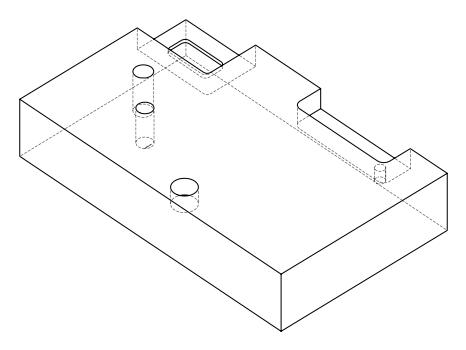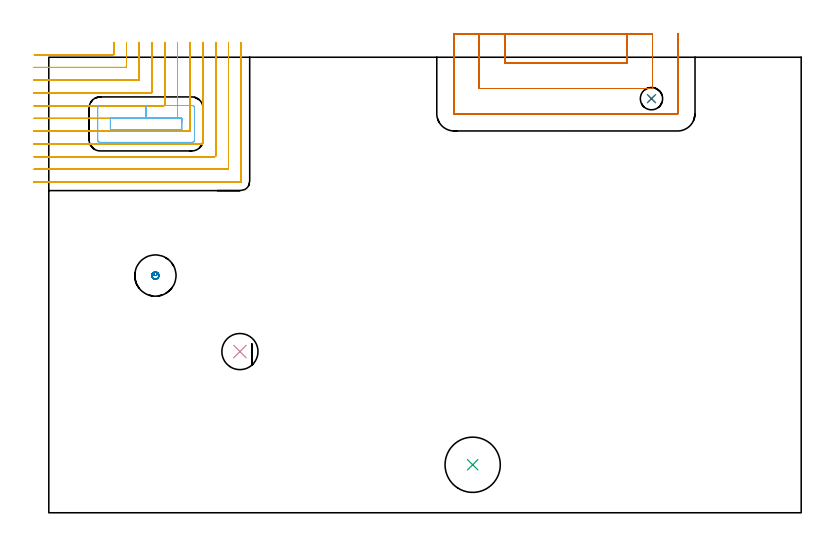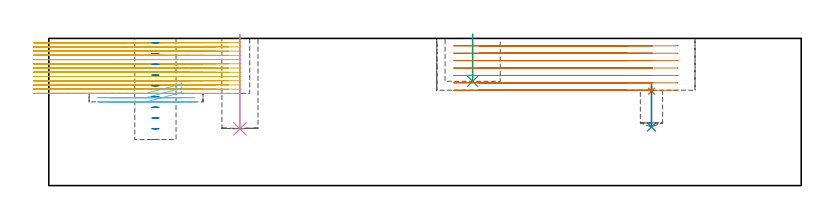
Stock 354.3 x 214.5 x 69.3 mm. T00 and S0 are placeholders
(PLAN: 8 operations, 5 tool changes, 46 min)
(1 SPOT_DRILL | STEP1POCKET | NXT0321_9005460120000 | 0.03 min | 2647 mm3)
(2 DRILL_BLIND_HOLE_INTO_CENTER | STEP1POCKET | NXT0301_076 | 0.08 min | 1448 mm3)
(3 INDEXABLE_INSERT_DRILL_BLIND_HOLE_FROM_SOLID | STEP1POCKET_2 | UGT0302_005 | 0.09 min | 10716 mm3)
(4 INDEXABLE_INSERT_DRILL_BLIND_HOLE_FROM_SOLID_1 | STEP1POCKET_3 | NXT0302_005 | 0.18 min | 9609 mm3)
(5 MILL_CORNER_NOTCH_RECTANGULAR | CORNER_NOTCH_RECTANGULAR | NXT0201_009 | Follow Part, ap 2, ae 75% | 33.02 min | 153780 mm3)
(6 MILL_RECTANGULAR_POCKET | POCKET_RECTANGULAR_STRAIGHT | NXT0201_009 | Follow Part, ap 2, ae 75% | 1.5 min | 5356 mm3)
(7 MILL_SLOT | SLOT_PARTIAL_RECTANGULAR | NXT0201_012 | Follow Part, ap 4, ae 75% | 10.46 min | 99556 mm3)
(8 MILL_BLIND_HOLE_FROM_SOLID_MATERIAL | STEP1POCKET_1 | NXT0201_012 | Spiral | 0.65 min | 14061 mm3)
(TOOL NXT0321_9005460120000 | NC Spot Drill, 142deg, 12mm, Carbide, Uncoated | D12 PA142 FL30 Z2)
(TOOL NXT0301_076 | Carbide Drill 10.5mm [860.1-1050-032A1-MM 2214] | D10.5 PA140 FL55 Z2)
(TOOL UGT0302_005 | Indexable Insert Drill 26mm | D26 PA180 FL50 Z2)
(TOOL NXT0302_005 | Index. Insert Drill 17mm [880-D1700L20-05] | D17 PA176 FL85 Z2)
(TOOL NXT0201_009 | ENDMILL 8mm [2P460-0800-NA 1630] | D8 FL26 Z6)
(TOOL NXT0201_012 | ENDMILL 16mm [2P460-1600-NA 1630] | D16 FL38 Z6)
(OP 1 SPOT_DRILL)
G17 G21 G94 G90
T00 M6
G54
G17 G0 G90 X283.8 Y195. S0 M3
G43 Z79.3 H0
G94 G81 G98 Z44.448 F250. R47.9
G80
M5
M2
(OP 2 DRILL_BLIND_HOLE_INTO_CENTER)
G17 G21 G94 G90
T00 M6
G54
G17 G0 G90 X283.8 Y195. S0 M3
G43 Z79.3 H1
G94 G81 G98 Z27.6 F250. R46.9
G80
M5
M2
(OP 3 INDEXABLE_INSERT_DRILL_BLIND_HOLE_FROM_SOLID)
G17 G21 G94 G90
T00 M6
G54
G17 G0 G90 X199.6 Y22.6 S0 M3
G43 Z79.3 H0
G94 G81 G98 Z49.1 F250. R71.3
G80
M5
M2
(OP 4 INDEXABLE_INSERT_DRILL_BLIND_HOLE_FROM_SOLID_1)
G17 G21 G94 G90
T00 M6
G54
G17 G0 G90 X90. Y75.9 S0 M3
G43 Z79.3 H1
G94 G81 G98 Z26.7 F250. R71.3
G80
M5
M2
(OP 5 MILL_CORNER_NOTCH_RECTANGULAR)
G17 G21 G94 G90
T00 M6
G54
G17 G0 G90 X-6.816 Y215.7 S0 M3
G43 Z79.3 H1
Z67.308
G94 G1 X-3.816 F250.
X30.205 F500.
G3 X30.6 Y216.095 R0.4
G1 Y218.5
Y221.5 F250.
G0 Z79.3
X-7. Y209.7
Z67.308
G1 X-4.
X36.204 F500.
G3 X36.6 Y210.096 R0.4
G1 Y218.5
Y221.5 F250.
G0 Z79.3
X-7. Y203.7
Z67.308
G1 X-4.
X42.204 F500.
G3 X42.6 Y204.096 R0.4
G1 Y218.5
Y221.5 F250.
G0 Z79.3
X-7. Y197.7
Z67.308
G1 X-4.
X48.204 F500.
G3 X48.6 Y198.096 R0.4
G1 Y218.5
Y221.5 F250.
G0 Z79.3
X-7. Y191.7
Z67.308
G1 X-4.
X54.204 F500.
G3 X54.6 Y192.096 R0.4
G1 Y218.5
Y221.5 F250.
G0 Z79.3
X-7. Y185.7
Z67.308
G1 X-4.
X60.203 F500.
G3 X60.6 Y186.097 R0.4
G1 Y218.5
Y221.5 F250.
G0 Z79.3
X-7. Y179.7
Z67.308
G1 X-4.
X66.203 F500.
G3 X66.6 Y180.097 R0.4
G1 Y218.5
Y221.5 F250.
G0 Z79.3
X-7. Y173.7
Z67.308
G1 X-4.
X72.203 F500.
G3 X72.6 Y174.097 R0.4
G1 Y218.5
Y221.5 F250.
G0 Z79.3
X-7. Y167.7
Z67.308
G1 X-4.
X78.203 F500.
G3 X78.6 Y168.097 R0.4
G1 Y218.5
Y221.5 F250.
G0 Z79.3
X-7. Y161.7
Z67.308
G1 X-4.
X84.203 F500.
G3 X84.6 Y162.097 R0.4
G1 Y218.5
Y221.5 F250.
G0 Z79.3
X-7. Y155.7
Z67.308
G1 X-4.
X90.203 F500.
G3 X90.6 Y156.097 R0.4
G1 Y218.5
Y221.5 F250.
G0 Z79.3
X-6.816 Y215.7
Z65.315
G1 X-3.816
X30.205 F500.
G3 X30.6 Y216.095 R0.4
G1 Y218.5
Y221.5 F250.
G0 Z79.3
X-7. Y209.7
Z65.315
G1 X-4.
X36.204 F500.
G3 X36.6 Y210.096 R0.4
G1 Y218.5
Y221.5 F250.
G0 Z79.3
X-7. Y203.7
Z65.315
G1 X-4.
X42.204 F500.
G3 X42.6 Y204.096 R0.4
G1 Y218.5
Y221.5 F250.
G0 Z79.3
X-7. Y197.7
Z65.315
G1 X-4.
X48.204 F500.
G3 X48.6 Y198.096 R0.4
G1 Y218.5
Y221.5 F250.
G0 Z79.3
X-7. Y191.7
Z65.315
G1 X-4.
X54.204 F500.
G3 X54.6 Y192.096 R0.4
G1 Y218.5
Y221.5 F250.
G0 Z79.3
X-7. Y185.7
Z65.315
G1 X-4.
X60.203 F500.
G3 X60.6 Y186.097 R0.4
G1 Y218.5
Y221.5 F250.
G0 Z79.3
X-7. Y179.7
Z65.315
G1 X-4.
X66.203 F500.
G3 X66.6 Y180.097 R0.4
G1 Y218.5
Y221.5 F250.
G0 Z79.3
X-7. Y173.7
Z65.315
G1 X-4.
X72.203 F500.
G3 X72.6 Y174.097 R0.4
G1 Y218.5
Y221.5 F250.
G0 Z79.3
X-7. Y167.7
Z65.315
G1 X-4.
X78.203 F500.
G3 X78.6 Y168.097 R0.4
G1 Y218.5
Y221.5 F250.
G0 Z79.3
X-7. Y161.7
Z65.315
G1 X-4.
X84.203 F500.
G3 X84.6 Y162.097 R0.4
G1 Y218.5
Y221.5 F250.
G0 Z79.3
X-7. Y155.7
Z65.315
G1 X-4.
X90.203 F500.
G3 X90.6 Y156.097 R0.4
G1 Y218.5
Y221.5 F250.
G0 Z79.3
X-6.816 Y215.7
Z63.323
G1 X-3.816
X30.205 F500.
G3 X30.6 Y216.095 R0.4
G1 Y218.5
Y221.5 F250.
G0 Z79.3
X-7. Y209.7
Z63.323
G1 X-4.
X36.204 F500.
G3 X36.6 Y210.096 R0.4
G1 Y218.5
Y221.5 F250.
G0 Z79.3
X-7. Y203.7
Z63.323
G1 X-4.
X42.204 F500.
G3 X42.6 Y204.096 R0.4
G1 Y218.5
Y221.5 F250.
G0 Z79.3
X-7. Y197.7
Z63.323
G1 X-4.
X48.204 F500.
G3 X48.6 Y198.096 R0.4
G1 Y218.5
Y221.5 F250.
G0 Z79.3
X-7. Y191.7
Z63.323
G1 X-4.
X54.204 F500.
G3 X54.6 Y192.096 R0.4
G1 Y218.5
Y221.5 F250.
G0 Z79.3
X-7. Y185.7
Z63.323
G1 X-4.
X60.203 F500.
G3 X60.6 Y186.097 R0.4
G1 Y218.5
Y221.5 F250.
G0 Z79.3
X-7. Y179.7
Z63.323
G1 X-4.
X66.203 F500.
G3 X66.6 Y180.097 R0.4
G1 Y218.5
Y221.5 F250.
G0 Z79.3
X-7. Y173.7
Z63.323
G1 X-4.
X72.203 F500.
G3 X72.6 Y174.097 R0.4
G1 Y218.5
Y221.5 F250.
G0 Z79.3
X-7. Y167.7
Z63.323
G1 X-4.
X78.203 F500.
G3 X78.6 Y168.097 R0.4
G1 Y218.5
Y221.5 F250.
G0 Z79.3
X-7. Y161.7
Z63.323
G1 X-4.
X84.203 F500.
G3 X84.6 Y162.097 R0.4
G1 Y218.5
Y221.5 F250.
G0 Z79.3
X-7. Y155.7
Z63.323
G1 X-4.
X90.203 F500.
G3 X90.6 Y156.097 R0.4
G1 Y218.5
Y221.5 F250.
G0 Z79.3
X-6.816 Y215.7
Z61.331
G1 X-3.816
X30.205 F500.
G3 X30.6 Y216.095 R0.4
G1 Y218.5
Y221.5 F250.
G0 Z79.3
X-7. Y209.7
Z61.331
G1 X-4.
X36.204 F500.
G3 X36.6 Y210.096 R0.4
G1 Y218.5
Y221.5 F250.
G0 Z79.3
X-7. Y203.7
Z61.331
G1 X-4.
X42.204 F500.
G3 X42.6 Y204.096 R0.4
G1 Y218.5
Y221.5 F250.
G0 Z79.3
X-7. Y197.7
Z61.331
G1 X-4.
X48.204 F500.
G3 X48.6 Y198.096 R0.4
G1 Y218.5
Y221.5 F250.
G0 Z79.3
X-7. Y191.7
Z61.331
G1 X-4.
X54.204 F500.
G3 X54.6 Y192.096 R0.4
G1 Y218.5
Y221.5 F250.
G0 Z79.3
X-7. Y185.7
Z61.331
G1 X-4.
X60.203 F500.
G3 X60.6 Y186.097 R0.4
G1 Y218.5
Y221.5 F250.
G0 Z79.3
X-7. Y179.7
Z61.331
G1 X-4.
X66.203 F500.
G3 X66.6 Y180.097 R0.4
G1 Y218.5
Y221.5 F250.
G0 Z79.3
X-7. Y173.7
Z61.331
G1 X-4.
X72.203 F500.
G3 X72.6 Y174.097 R0.4
G1 Y218.5
Y221.5 F250.
G0 Z79.3
X-7. Y167.7
Z61.331
G1 X-4.
X78.203 F500.
G3 X78.6 Y168.097 R0.4
G1 Y218.5
Y221.5 F250.
G0 Z79.3
X-7. Y161.7
Z61.331
G1 X-4.
X84.203 F500.
G3 X84.6 Y162.097 R0.4
G1 Y218.5
Y221.5 F250.
G0 Z79.3
X-7. Y155.7
Z61.331
G1 X-4.
X90.203 F500.
G3 X90.6 Y156.097 R0.4
G1 Y218.5
Y221.5 F250.
G0 Z79.3
X-6.816 Y215.7
Z59.338
G1 X-3.816
X30.205 F500.
G3 X30.6 Y216.095 R0.4
G1 Y218.5
Y221.5 F250.
G0 Z79.3
X-7. Y209.7
Z59.338
G1 X-4.
X36.204 F500.
G3 X36.6 Y210.096 R0.4
G1 Y218.5
Y221.5 F250.
G0 Z79.3
X-7. Y203.7
Z59.338
G1 X-4.
X42.204 F500.
G3 X42.6 Y204.096 R0.4
G1 Y218.5
Y221.5 F250.
G0 Z79.3
X-7. Y197.7
Z59.338
G1 X-4.
X48.204 F500.
G3 X48.6 Y198.096 R0.4
G1 Y218.5
Y221.5 F250.
G0 Z79.3
X-7. Y191.7
Z59.338
G1 X-4.
X54.204 F500.
G3 X54.6 Y192.096 R0.4
G1 Y218.5
Y221.5 F250.
G0 Z79.3
X-7. Y185.7
Z59.338
G1 X-4.
X60.203 F500.
G3 X60.6 Y186.097 R0.4
G1 Y218.5
Y221.5 F250.
G0 Z79.3
X-7. Y179.7
Z59.338
G1 X-4.
X66.203 F500.
G3 X66.6 Y180.097 R0.4
G1 Y218.5
Y221.5 F250.
G0 Z79.3
X-7. Y173.7
Z59.338
G1 X-4.
X72.203 F500.
G3 X72.6 Y174.097 R0.4
G1 Y218.5
Y221.5 F250.
G0 Z79.3
X-7. Y167.7
Z59.338
G1 X-4.
X78.203 F500.
G3 X78.6 Y168.097 R0.4
G1 Y218.5
Y221.5 F250.
G0 Z79.3
X-7. Y161.7
Z59.338
G1 X-4.
X84.203 F500.
G3 X84.6 Y162.097 R0.4
G1 Y218.5
Y221.5 F250.
G0 Z79.3
X-7. Y155.7
Z59.338
G1 X-4.
X90.203 F500.
G3 X90.6 Y156.097 R0.4
G1 Y218.5
Y221.5 F250.
G0 Z79.3
X-6.816 Y215.7
Z57.346
G1 X-3.816
X30.205 F500.
G3 X30.6 Y216.095 R0.4
G1 Y218.5
Y221.5 F250.
G0 Z79.3
X-7. Y209.7
Z57.346
G1 X-4.
X36.204 F500.
G3 X36.6 Y210.096 R0.4
G1 Y218.5
Y221.5 F250.
G0 Z79.3
X-7. Y203.7
Z57.346
G1 X-4.
X42.204 F500.
G3 X42.6 Y204.096 R0.4
G1 Y218.5
Y221.5 F250.
G0 Z79.3
X-7. Y197.7
Z57.346
G1 X-4.
X48.204 F500.
G3 X48.6 Y198.096 R0.4
G1 Y218.5
Y221.5 F250.
G0 Z79.3
X-7. Y191.7
Z57.346
G1 X-4.
X54.204 F500.
G3 X54.6 Y192.096 R0.4
G1 Y218.5
Y221.5 F250.
G0 Z79.3
X-7. Y185.7
Z57.346
G1 X-4.
X60.203 F500.
G3 X60.6 Y186.097 R0.4
G1 Y218.5
Y221.5 F250.
G0 Z79.3
X-7. Y179.7
Z57.346
G1 X-4.
X66.203 F500.
G3 X66.6 Y180.097 R0.4
G1 Y218.5
Y221.5 F250.
G0 Z79.3
X-7. Y173.7
Z57.346
G1 X-4.
X72.203 F500.
G3 X72.6 Y174.097 R0.4
G1 Y218.5
Y221.5 F250.
G0 Z79.3
X-7. Y167.7
Z57.346
G1 X-4.
X78.203 F500.
G3 X78.6 Y168.097 R0.4
G1 Y218.5
Y221.5 F250.
G0 Z79.3
X-7. Y161.7
Z57.346
G1 X-4.
X84.203 F500.
G3 X84.6 Y162.097 R0.4
G1 Y218.5
Y221.5 F250.
G0 Z79.3
X-7. Y155.7
Z57.346
G1 X-4.
X90.203 F500.
G3 X90.6 Y156.097 R0.4
G1 Y218.5
Y221.5 F250.
G0 Z79.3
X-6.816 Y215.7
Z55.354
G1 X-3.816
X30.205 F500.
G3 X30.6 Y216.095 R0.4
G1 Y218.5
Y221.5 F250.
G0 Z79.3
X-7. Y209.7
Z55.354
G1 X-4.
X36.204 F500.
G3 X36.6 Y210.096 R0.4
G1 Y218.5
Y221.5 F250.
G0 Z79.3
X-7. Y203.7
Z55.354
G1 X-4.
X42.204 F500.
G3 X42.6 Y204.096 R0.4
G1 Y218.5
Y221.5 F250.
G0 Z79.3
X-7. Y197.7
Z55.354
G1 X-4.
X48.204 F500.
G3 X48.6 Y198.096 R0.4
G1 Y218.5
Y221.5 F250.
G0 Z79.3
X-7. Y191.7
Z55.354
G1 X-4.
X54.204 F500.
G3 X54.6 Y192.096 R0.4
G1 Y218.5
Y221.5 F250.
G0 Z79.3
X-7. Y185.7
Z55.354
G1 X-4.
X60.203 F500.
G3 X60.6 Y186.097 R0.4
G1 Y218.5
Y221.5 F250.
G0 Z79.3
X-7. Y179.7
Z55.354
G1 X-4.
X66.203 F500.
G3 X66.6 Y180.097 R0.4
G1 Y218.5
Y221.5 F250.
G0 Z79.3
X-7. Y173.7
Z55.354
G1 X-4.
X72.203 F500.
G3 X72.6 Y174.097 R0.4
G1 Y218.5
Y221.5 F250.
G0 Z79.3
X-7. Y167.7
Z55.354
G1 X-4.
X78.203 F500.
G3 X78.6 Y168.097 R0.4
G1 Y218.5
Y221.5 F250.
G0 Z79.3
X-7. Y161.7
Z55.354
G1 X-4.
X84.203 F500.
G3 X84.6 Y162.097 R0.4
G1 Y218.5
Y221.5 F250.
G0 Z79.3
X-7. Y155.7
Z55.354
G1 X-4.
X90.203 F500.
G3 X90.6 Y156.097 R0.4
G1 Y218.5
Y221.5 F250.
G0 Z79.3
X-6.816 Y215.7
Z53.362
G1 X-3.816
X30.205 F500.
G3 X30.6 Y216.095 R0.4
G1 Y218.5
Y221.5 F250.
G0 Z79.3
X-7. Y209.7
Z53.362
G1 X-4.
X36.204 F500.
G3 X36.6 Y210.096 R0.4
G1 Y218.5
Y221.5 F250.
G0 Z79.3
X-7. Y203.7
Z53.362
G1 X-4.
X42.204 F500.
G3 X42.6 Y204.096 R0.4
G1 Y218.5
Y221.5 F250.
G0 Z79.3
X-7. Y197.7
Z53.362
G1 X-4.
X48.204 F500.
G3 X48.6 Y198.096 R0.4
G1 Y218.5
Y221.5 F250.
G0 Z79.3
X-7. Y191.7
Z53.362
G1 X-4.
X54.204 F500.
G3 X54.6 Y192.096 R0.4
G1 Y218.5
Y221.5 F250.
G0 Z79.3
X-7. Y185.7
Z53.362
G1 X-4.
X60.203 F500.
G3 X60.6 Y186.097 R0.4
G1 Y218.5
Y221.5 F250.
G0 Z79.3
X-7. Y179.7
Z53.362
G1 X-4.
X66.203 F500.
G3 X66.6 Y180.097 R0.4
G1 Y218.5
Y221.5 F250.
G0 Z79.3
X-7. Y173.7
Z53.362
G1 X-4.
X72.203 F500.
G3 X72.6 Y174.097 R0.4
G1 Y218.5
Y221.5 F250.
G0 Z79.3
X-7. Y167.7
Z53.362
G1 X-4.
X78.203 F500.
G3 X78.6 Y168.097 R0.4
G1 Y218.5
Y221.5 F250.
G0 Z79.3
X-7. Y161.7
Z53.362
G1 X-4.
X84.203 F500.
G3 X84.6 Y162.097 R0.4
G1 Y218.5
Y221.5 F250.
G0 Z79.3
X-7. Y155.7
Z53.362
G1 X-4.
X90.203 F500.
G3 X90.6 Y156.097 R0.4
G1 Y218.5
Y221.5 F250.
G0 Z79.3
X-6.816 Y215.7
Z51.369
G1 X-3.816
X30.205 F500.
G3 X30.6 Y216.095 R0.4
G1 Y218.5
Y221.5 F250.
G0 Z79.3
X-7. Y209.7
Z51.369
G1 X-4.
X36.204 F500.
G3 X36.6 Y210.096 R0.4
G1 Y218.5
Y221.5 F250.
G0 Z79.3
X-7. Y203.7
Z51.369
G1 X-4.
X42.204 F500.
G3 X42.6 Y204.096 R0.4
G1 Y218.5
Y221.5 F250.
G0 Z79.3
X-7. Y197.7
Z51.369
G1 X-4.
X48.204 F500.
G3 X48.6 Y198.096 R0.4
G1 Y218.5
Y221.5 F250.
G0 Z79.3
X-7. Y191.7
Z51.369
G1 X-4.
X54.204 F500.
G3 X54.6 Y192.096 R0.4
G1 Y218.5
Y221.5 F250.
G0 Z79.3
X-7. Y185.7
Z51.369
G1 X-4.
X60.203 F500.
G3 X60.6 Y186.097 R0.4
G1 Y218.5
Y221.5 F250.
G0 Z79.3
X-7. Y179.7
Z51.369
G1 X-4.
X66.203 F500.
G3 X66.6 Y180.097 R0.4
G1 Y218.5
Y221.5 F250.
G0 Z79.3
X-7. Y173.7
Z51.369
G1 X-4.
X72.203 F500.
G3 X72.6 Y174.097 R0.4
G1 Y218.5
Y221.5 F250.
G0 Z79.3
X-7. Y167.7
Z51.369
G1 X-4.
X78.203 F500.
G3 X78.6 Y168.097 R0.4
G1 Y218.5
Y221.5 F250.
G0 Z79.3
X-7. Y161.7
Z51.369
G1 X-4.
X84.203 F500.
G3 X84.6 Y162.097 R0.4
G1 Y218.5
Y221.5 F250.
G0 Z79.3
X-7. Y155.7
Z51.369
G1 X-4.
X90.203 F500.
G3 X90.6 Y156.097 R0.4
G1 Y218.5
Y221.5 F250.
G0 Z79.3
X-6.816 Y215.7
Z49.377
G1 X-3.816
X30.205 F500.
G3 X30.6 Y216.095 R0.4
G1 Y218.5
Y221.5 F250.
G0 Z79.3
X-7. Y209.7
Z49.377
G1 X-4.
X36.204 F500.
G3 X36.6 Y210.096 R0.4
G1 Y218.5
Y221.5 F250.
G0 Z79.3
X-7. Y203.7
Z49.377
G1 X-4.
X42.204 F500.
G3 X42.6 Y204.096 R0.4
G1 Y218.5
Y221.5 F250.
G0 Z79.3
X-7. Y197.7
Z49.377
G1 X-4.
X48.204 F500.
G3 X48.6 Y198.096 R0.4
G1 Y218.5
Y221.5 F250.
G0 Z79.3
X-7. Y191.7
Z49.377
G1 X-4.
X54.204 F500.
G3 X54.6 Y192.096 R0.4
G1 Y218.5
Y221.5 F250.
G0 Z79.3
X-7. Y185.7
Z49.377
G1 X-4.
X60.203 F500.
G3 X60.6 Y186.097 R0.4
G1 Y218.5
Y221.5 F250.
G0 Z79.3
X-7. Y179.7
Z49.377
G1 X-4.
X66.203 F500.
G3 X66.6 Y180.097 R0.4
G1 Y218.5
Y221.5 F250.
G0 Z79.3
X-7. Y173.7
Z49.377
G1 X-4.
X72.203 F500.
G3 X72.6 Y174.097 R0.4
G1 Y218.5
Y221.5 F250.
G0 Z79.3
X-7. Y167.7
Z49.377
G1 X-4.
X78.203 F500.
G3 X78.6 Y168.097 R0.4
G1 Y218.5
Y221.5 F250.
G0 Z79.3
X-7. Y161.7
Z49.377
G1 X-4.
X84.203 F500.
G3 X84.6 Y162.097 R0.4
G1 Y218.5
Y221.5 F250.
G0 Z79.3
X-7. Y155.7
Z49.377
G1 X-4.
X90.203 F500.
G3 X90.6 Y156.097 R0.4
G1 Y218.5
Y221.5 F250.
G0 Z79.3
X-6.816 Y215.7
Z47.385
G1 X-3.816
X30.205 F500.
G3 X30.6 Y216.095 R0.4
G1 Y218.5
Y221.5 F250.
G0 Z79.3
X-7. Y209.7
Z47.385
G1 X-4.
X36.204 F500.
G3 X36.6 Y210.096 R0.4
G1 Y218.5
Y221.5 F250.
G0 Z79.3
X-7. Y203.7
Z47.385
G1 X-4.
X42.204 F500.
G3 X42.6 Y204.096 R0.4
G1 Y218.5
Y221.5 F250.
G0 Z79.3
X-7. Y197.7
Z47.385
G1 X-4.
X48.204 F500.
G3 X48.6 Y198.096 R0.4
G1 Y218.5
Y221.5 F250.
G0 Z79.3
X-7. Y191.7
Z47.385
G1 X-4.
X54.204 F500.
G3 X54.6 Y192.096 R0.4
G1 Y218.5
Y221.5 F250.
G0 Z79.3
X-7. Y185.7
Z47.385
G1 X-4.
X60.203 F500.
G3 X60.6 Y186.097 R0.4
G1 Y218.5
Y221.5 F250.
G0 Z79.3
X-7. Y179.7
Z47.385
G1 X-4.
X66.203 F500.
G3 X66.6 Y180.097 R0.4
G1 Y218.5
Y221.5 F250.
G0 Z79.3
X-7. Y173.7
Z47.385
G1 X-4.
X72.203 F500.
G3 X72.6 Y174.097 R0.4
G1 Y218.5
Y221.5 F250.
G0 Z79.3
X-7. Y167.7
Z47.385
G1 X-4.
X78.203 F500.
G3 X78.6 Y168.097 R0.4
G1 Y218.5
Y221.5 F250.
G0 Z79.3
X-7. Y161.7
Z47.385
G1 X-4.
X84.203 F500.
G3 X84.6 Y162.097 R0.4
G1 Y218.5
Y221.5 F250.
G0 Z79.3
X-7. Y155.7
Z47.385
G1 X-4.
X90.203 F500.
G3 X90.6 Y156.097 R0.4
G1 Y218.5
Y221.5 F250.
G0 Z79.3
X-6.816 Y215.7
Z45.392
G1 X-3.816
X30.205 F500.
G3 X30.6 Y216.095 R0.4
G1 Y218.5
Y221.5 F250.
G0 Z79.3
X-7. Y209.7
Z45.392
G1 X-4.
X36.204 F500.
G3 X36.6 Y210.096 R0.4
G1 Y218.5
Y221.5 F250.
G0 Z79.3
X-7. Y203.7
Z45.392
G1 X-4.
X42.204 F500.
G3 X42.6 Y204.096 R0.4
G1 Y218.5
Y221.5 F250.
G0 Z79.3
X-7. Y197.7
Z45.392
G1 X-4.
X48.204 F500.
G3 X48.6 Y198.096 R0.4
G1 Y218.5
Y221.5 F250.
G0 Z79.3
X-7. Y191.7
Z45.392
G1 X-4.
X54.204 F500.
G3 X54.6 Y192.096 R0.4
G1 Y218.5
Y221.5 F250.
G0 Z79.3
X-7. Y185.7
Z45.392
G1 X-4.
X60.203 F500.
G3 X60.6 Y186.097 R0.4
G1 Y218.5
Y221.5 F250.
G0 Z79.3
X-7. Y179.7
Z45.392
G1 X-4.
X66.203 F500.
G3 X66.6 Y180.097 R0.4
G1 Y218.5
Y221.5 F250.
G0 Z79.3
X-7. Y173.7
Z45.392
G1 X-4.
X72.203 F500.
G3 X72.6 Y174.097 R0.4
G1 Y218.5
Y221.5 F250.
G0 Z79.3
X-7. Y167.7
Z45.392
G1 X-4.
X78.203 F500.
G3 X78.6 Y168.097 R0.4
G1 Y218.5
Y221.5 F250.
G0 Z79.3
X-7. Y161.7
Z45.392
G1 X-4.
X84.203 F500.
G3 X84.6 Y162.097 R0.4
G1 Y218.5
Y221.5 F250.
G0 Z79.3
X-7. Y155.7
Z45.392
G1 X-4.
X90.203 F500.
G3 X90.6 Y156.097 R0.4
G1 Y218.5
Y221.5 F250.
G0 Z79.3
X-6.816 Y215.7
Z43.4
G1 X-3.816
X30.205 F500.
G3 X30.6 Y216.095 R0.4
G1 Y218.5
Y221.5 F250.
G0 Z79.3
X-7. Y209.7
Z43.4
G1 X-4.
X36.204 F500.
G3 X36.6 Y210.096 R0.4
G1 Y218.5
Y221.5 F250.
G0 Z79.3
X-7. Y203.7
Z43.4
G1 X-4.
X42.204 F500.
G3 X42.6 Y204.096 R0.4
G1 Y218.5
Y221.5 F250.
G0 Z79.3
X-7. Y197.7
Z43.4
G1 X-4.
X48.204 F500.
G3 X48.6 Y198.096 R0.4
G1 Y218.5
Y221.5 F250.
G0 Z79.3
X-7. Y191.7
Z43.4
G1 X-4.
X54.204 F500.
G3 X54.6 Y192.096 R0.4
G1 Y218.5
Y221.5 F250.
G0 Z79.3
X-7. Y185.7
Z43.4
G1 X-4.
X60.203 F500.
G3 X60.6 Y186.097 R0.4
G1 Y218.5
Y221.5 F250.
G0 Z79.3
X-7. Y179.7
Z43.4
G1 X-4.
X66.203 F500.
G3 X66.6 Y180.097 R0.4
G1 Y218.5
Y221.5 F250.
G0 Z79.3
X-7. Y173.7
Z43.4
G1 X-4.
X72.203 F500.
G3 X72.6 Y174.097 R0.4
G1 Y218.5
Y221.5 F250.
G0 Z79.3
X-7. Y167.7
Z43.4
G1 X-4.
X78.203 F500.
G3 X78.6 Y168.097 R0.4
G1 Y218.5
Y221.5 F250.
G0 Z79.3
X-7. Y161.7
Z43.4
G1 X-4.
X84.203 F500.
G3 X84.6 Y162.097 R0.4
G1 Y218.5
Y221.5 F250.
G0 Z79.3
X-7. Y155.7
Z43.4
G1 X-4.
X90.203 F500.
G3 X90.6 Y156.097 R0.4
G1 Y218.5
Y221.5 F250.
G0 Z79.3
M5
M2
(OP 6 MILL_RECTANGULAR_POCKET)
G17 G21 G94 G90
T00 M6
G54
G17 G0 G90 X62.6 Y183.965 S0 M3
G43 Z79.3 H1
Z48.38
G94 G1 Y185.8 Z47.888 F250.
X45.8 Z43.387
X29. F500.
Y180.4
X62.6
Y185.8
X45.8
Y191.8
X24.2
G3 X23. Y190.6 R1.2
G1 Y175.6
G3 X24.2 Y174.4 R1.2
G1 X67.4
G3 X68.6 Y175.6 R1.2
G1 Y190.6
G3 X67.4 Y191.8 R1.2
G1 X45.8
X44.8
G0 X62.6 Y183.965 Z46.387
G1 Y185.8 Z45.895 F250.
X45.8 Z41.393
X29. F500.
Y180.4
X62.6
Y185.8
X45.8
Y191.8
X24.2
G3 X23. Y190.6 R1.2
G1 Y175.6
G3 X24.2 Y174.4 R1.2
G1 X67.4
G3 X68.6 Y175.6 R1.2
G1 Y190.6
G3 X67.4 Y191.8 R1.2
G1 X45.8
X44.8
G0 X62.6 Y183.965 Z44.393
G1 Y185.8 Z43.902 F250.
X45.8 Z39.4
X29. F500.
Y180.4
X62.6
Y185.8
X45.8
Y191.8
X24.2
G3 X23. Y190.6 R1.2
G1 Y175.6
G3 X24.2 Y174.4 R1.2
G1 X67.4
G3 X68.6 Y175.6 R1.2
G1 Y190.6
G3 X67.4 Y191.8 R1.2
G1 X45.8
X44.8
G0 Z79.3
M5
M2
(OP 7 MILL_SLOT)
G17 G21 G94 G90
T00 M6
G54
G17 G0 G90 X214.7 Y225.5 S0 M3
G43 Z79.3 H1
Z65.814
G94 G1 Y222.5 F250.
Y211.8 F500.
X272.3
Y222.5
Y225.5 F250.
X202.7
Y222.5
Y199.8 F500.
X284.3
Y222.5
Y225.5 F250.
X190.7
Y222.5
Y188. F500.
G3 X190.9 Y187.8 R0.2
G1 X296.1
G3 X296.3 Y188. R0.2
G1 Y222.5
Y225.5 F250.
G0 X214.7 Z62.329
G1 Y222.5
Y211.8 F500.
X272.3
Y222.5
Y225.5 F250.
X202.7
Y222.5
Y199.8 F500.
X284.3
Y222.5
Y225.5 F250.
X190.7
Y222.5
Y188. F500.
G3 X190.9 Y187.8 R0.2
G1 X296.1
G3 X296.3 Y188. R0.2
G1 Y222.5
Y225.5 F250.
G0 X214.7 Z58.843
G1 Y222.5
Y211.8 F500.
X272.3
Y222.5
Y225.5 F250.
X202.7
Y222.5
Y199.8 F500.
X284.3
Y222.5
Y225.5 F250.
X190.7
Y222.5
Y188. F500.
G3 X190.9 Y187.8 R0.2
G1 X296.1
G3 X296.3 Y188. R0.2
G1 Y222.5
Y225.5 F250.
G0 X214.7 Z55.357
G1 Y222.5
Y211.8 F500.
X272.3
Y222.5
Y225.5 F250.
X202.7
Y222.5
Y199.8 F500.
X284.3
Y222.5
Y225.5 F250.
X190.7
Y222.5
Y188. F500.
G3 X190.9 Y187.8 R0.2
G1 X296.1
G3 X296.3 Y188. R0.2
G1 Y222.5
Y225.5 F250.
G0 X214.7 Z51.871
G1 Y222.5
Y211.8 F500.
X272.3
Y222.5
Y225.5 F250.
X202.7
Y222.5
Y199.8 F500.
X284.3
Y222.5
Y225.5 F250.
X190.7
Y222.5
Y188. F500.
G3 X190.9 Y187.8 R0.2
G1 X296.1
G3 X296.3 Y188. R0.2
G1 Y222.5
Y225.5 F250.
G0 X214.7 Z48.386
G1 Y222.5
Y211.8 F500.
X272.3
Y222.5
Y225.5 F250.
X202.7
Y222.5
Y199.8 F500.
X284.3
Y222.5
Y225.5 F250.
X190.7
Y222.5
Y188. F500.
G3 X190.9 Y187.8 R0.2
G1 X296.1
G3 X296.3 Y188. R0.2
G1 Y222.5
Y225.5 F250.
G0 X214.7 Z44.9
G1 Y222.5
Y211.8 F500.
X272.3
Y222.5
Y225.5 F250.
X202.7
Y222.5
Y199.8 F500.
X284.3
Y222.5
Y225.5 F250.
X190.7
Y222.5
Y188. F500.
G3 X190.9 Y187.8 R0.2
G1 X296.1
G3 X296.3 Y188. R0.2
G1 Y222.5
Y225.5 F250.
G0 Z79.3
M5
M2
(OP 8 MILL_BLIND_HOLE_FROM_SOLID_MATERIAL)
G17 G21 G94 G90
T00 M6
G54
G17 G0 G90 X50.2 Y111.7 S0 M3
G43 Z79.3 H1
Z67.24
G94 G3 X51.05 Y112.55 R0.85 F250.
X50.2 Y113.4 R0.85
X48.5 Y111.7 R1.7
X50.2 Y113.4 R-1.7
X49.35 Y112.55 R0.85
X50.2 Y111.7 R0.85
G0 Z62.18
G3 X51.05 Y112.55 R0.85
X50.2 Y113.4 R0.85
X48.5 Y111.7 R1.7
X50.2 Y113.4 R-1.7
X49.35 Y112.55 R0.85
X50.2 Y111.7 R0.85
G0 Z57.12
G3 X51.05 Y112.55 R0.85
X50.2 Y113.4 R0.85
X48.5 Y111.7 R1.7
X50.2 Y113.4 R-1.7
X49.35 Y112.55 R0.85
X50.2 Y111.7 R0.85
G0 Z52.06
G3 X51.05 Y112.55 R0.85
X50.2 Y113.4 R0.85
X48.5 Y111.7 R1.7
X50.2 Y113.4 R-1.7
X49.35 Y112.55 R0.85
X50.2 Y111.7 R0.85
G0 Z47.
G3 X51.05 Y112.55 R0.85
X50.2 Y113.4 R0.85
X48.5 Y111.7 R1.7
X50.2 Y113.4 R-1.7
X49.35 Y112.55 R0.85
X50.2 Y111.7 R0.85
G0 Z41.94
G3 X51.05 Y112.55 R0.85
X50.2 Y113.4 R0.85
X48.5 Y111.7 R1.7
X50.2 Y113.4 R-1.7
X49.35 Y112.55 R0.85
X50.2 Y111.7 R0.85
G0 Z36.88
G3 X51.05 Y112.55 R0.85
X50.2 Y113.4 R0.85
X48.5 Y111.7 R1.7
X50.2 Y113.4 R-1.7
X49.35 Y112.55 R0.85
X50.2 Y111.7 R0.85
G0 Z31.82
G3 X51.05 Y112.55 R0.85
X50.2 Y113.4 R0.85
X48.5 Y111.7 R1.7
X50.2 Y113.4 R-1.7
X49.35 Y112.55 R0.85
X50.2 Y111.7 R0.85
G0 Z26.76
G3 X51.05 Y112.55 R0.85
X50.2 Y113.4 R0.85
X48.5 Y111.7 R1.7
X50.2 Y113.4 R-1.7
X49.35 Y112.55 R0.85
X50.2 Y111.7 R0.85
G0 Z21.7
G3 X51.05 Y112.55 R0.85
X50.2 Y113.4 R0.85
X48.5 Y111.7 R1.7
X50.2 Y113.4 R-1.7
X49.35 Y112.55 R0.85
X50.2 Y111.7 R0.85
G0 Z79.3
M5
M2
